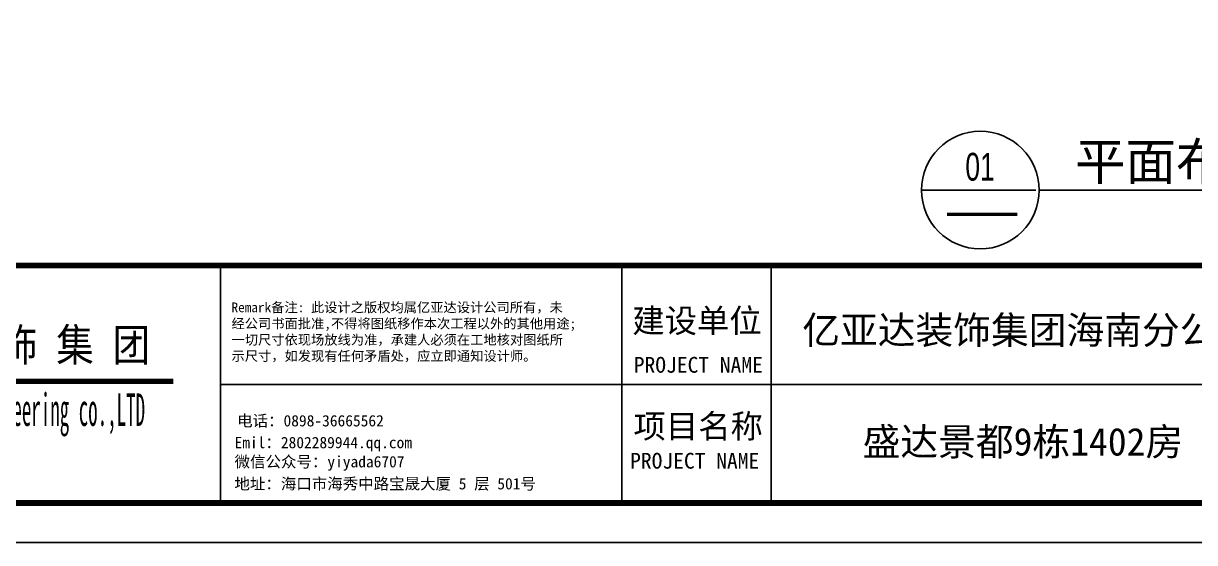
# Model space of a CAD drawing. Header units: millimetres. Extents: x 195858 to 476087, y -765534 to -702383.
# Drawn here: x 286354 to 297372, y -724474 to -719593 of the extents above; entities that cross this region are included whole.
import ezdxf
from ezdxf.enums import TextEntityAlignment as Align

# ---------------------------------------------------------------- set-up
doc = ezdxf.new("R2010")
doc.units = ezdxf.units.MM
for name, color, linetype in [('0-01图框模板说明', 2, 'Continuous'), ('0-02图框细线', 136, 'Continuous'), ('250', 250, 'Continuous'), ('TK', 7, 'Continuous')]:
    doc.layers.add(name, color=color, linetype=linetype)
doc.styles.add('ar', font='arial.ttf')
doc.styles.add('H1', font='')
doc.styles.get("Standard").update_dxf_attribs({"font": 'simhei.ttf'})
doc.styles.add('黑体', font='simhei.ttf')
doc.styles.get('H1').set_extended_font_data('SimSun')

# ---------------------------------------------------------------- blocks, each defined once
blk = doc.blocks.new('A$C277C16EF')
at = {"layer": '0-01图框模板说明', "color": 2, "const_width": 49}
blk.add_lwpolyline([(-338, 19745), (-338, 338), (-28062, 338), (-28062, 19745)], close=True, dxfattribs=at)
blk.add_lwpolyline([(-338, 2367), (-28066, 2367)], dxfattribs=at)
at = {"layer": '0-02图框细线'}
for p, q in [((-21553, 338), (-21553, 2367)), ((-18119, 327), (-18119, 2367)), ((-16842, 327), (-16842, 2367)), ((-21553, 1352), (-338, 1352))]:
    blk.add_line(p, q, dxfattribs=at)
blk.add_lwpolyline([(0, 20083), (0, 0), (-28400, 0), (-28400, 20083)], close=True, dxfattribs=at)
at = {"layer": '0-02图框细线', "ltscale": 0.2, "const_width": 45}
blk.add_lwpolyline([(-26342, 1377), (-21957, 1377)], dxfattribs=at)
at = {"layer": '0-02图框细线'}
for s, insert, char_height, attachment_point in [('{\\fSimHei|b0|i0|c134|p2;Remark备注: 此设计之版权均属亿亚达设计公司所有，未\\P经公司书面批准,不得将图纸移作本次工程以外的其他用途;\\P一切尺寸依现场放线为准，承建人必须在工地核对图纸所\\P示尺寸，如发现有任何矛盾处，应立即通知设计师。}', (-21458, 1541), 83.12, 7), ('{\\fSimSun|b0|i0|c134|p2;建设单位}', (-18031, 1885), 202.86, 4), ('{\\fSimSun|b0|i0|c134|p2;PROJECT NAME}', (-18018, 1518), 135.24, 4), ('{\\fSimSun|b0|i0|c134|p2;电话：0898-36665562  }', (-21410, 1036), 96.98, 4), ('{\\fSimSun|b0|i0|c134|p2;项目名称}', (-18020, 983), 202.86, 4), ('{\\fSimSun|b0|i0|c134|p2;Emil：2802289944.qq.com}', (-21432, 841), 96.98, 4), ('{\\fSimSun|b0|i0|c134|p2;微信公众号：yiyada6707}', (-21432, 677), 96.98, 4), ('{\\fSimSun|b0|i0|c134|p2;PROJECT NAME}', (-18049, 698), 135.24, 4), ('{\\fSimSun|b0|i0|c134|p2;地址：海口市海秀中路宝晟大厦 5 层 501号}', (-21433, 497), 96.98, 4)]:
    blk.add_mtext(s, dxfattribs=dict(at, insert=insert, char_height=char_height, attachment_point=attachment_point))
at = {"layer": '0-02图框细线', "char_height": 236.67, "attachment_point": 5, "style": '黑体'}
for s, insert in [('亿亚达装饰集团海南分公司', (-14640, 1802)), ('{\\fSimSun|b0|i0|c134|p2;盛达景都9栋1402房}', (-14690, 849))]:
    blk.add_mtext(s, dxfattribs=dict(at, insert=insert))
at = {"layer": 'TK', "color": 150, "style": 'H1'}
for s, width, p in [('江 苏 億 亞 逹 装 饰 集 团', 0.85, (-26327, 1551)), ('jiangsu  Yiyada Interior design Engineering co.,LTD', 0.43, (-26331, 997))]:
    blk.add_text(s, height=277.07, dxfattribs=dict(at, width=width)).set_placement(p)

msp = doc.modelspace()

# ---------------------------------------------------------------- linework, layer by layer
at = {"color": 2}
msp.add_line((294802.5, -721160.4), (295878.4, -721160.4), dxfattribs=at)
msp.add_line((295908.9, -721160.4), (298916.5, -721160.4))
at = {"color": 150}
msp.add_circle((295355.7, -721160.4), 553.2, dxfattribs=at)

# ---------------------------------------------------------------- block references
at = {"layer": '250', "color": 7, "xscale": 1.099999999998545, "yscale": 1.100000000005821, "zscale": 1.1}
msp.add_blockref('A$C277C16EF', (311915.6, -724474), dxfattribs=at)

# ---------------------------------------------------------------- texts
at = {"color": 2, "style": 'ar', "flags": 8}
msp.add_attdef('平面布置图', text='原始结构图', height=348.48, dxfattribs=at).set_placement((297434.5, -720885.4), align=Align.MIDDLE)
at = {"color": 2, "style": 'ar', "width": 0.680032}
msp.add_attdef('01', text='02', height=261.36, dxfattribs=at).set_placement((295215.2, -721071.3), (295491.4, -721071.3), align=Align.FIT)
at = {"color": 2, "style": 'ar', "width": 7.452088, "flags": 8}
msp.add_attdef('-', text='-', height=261.4, dxfattribs=at).set_placement((294920.3, -721489), (295826.4, -721489), align=Align.FIT)

doc.saveas('drawing.dxf')
